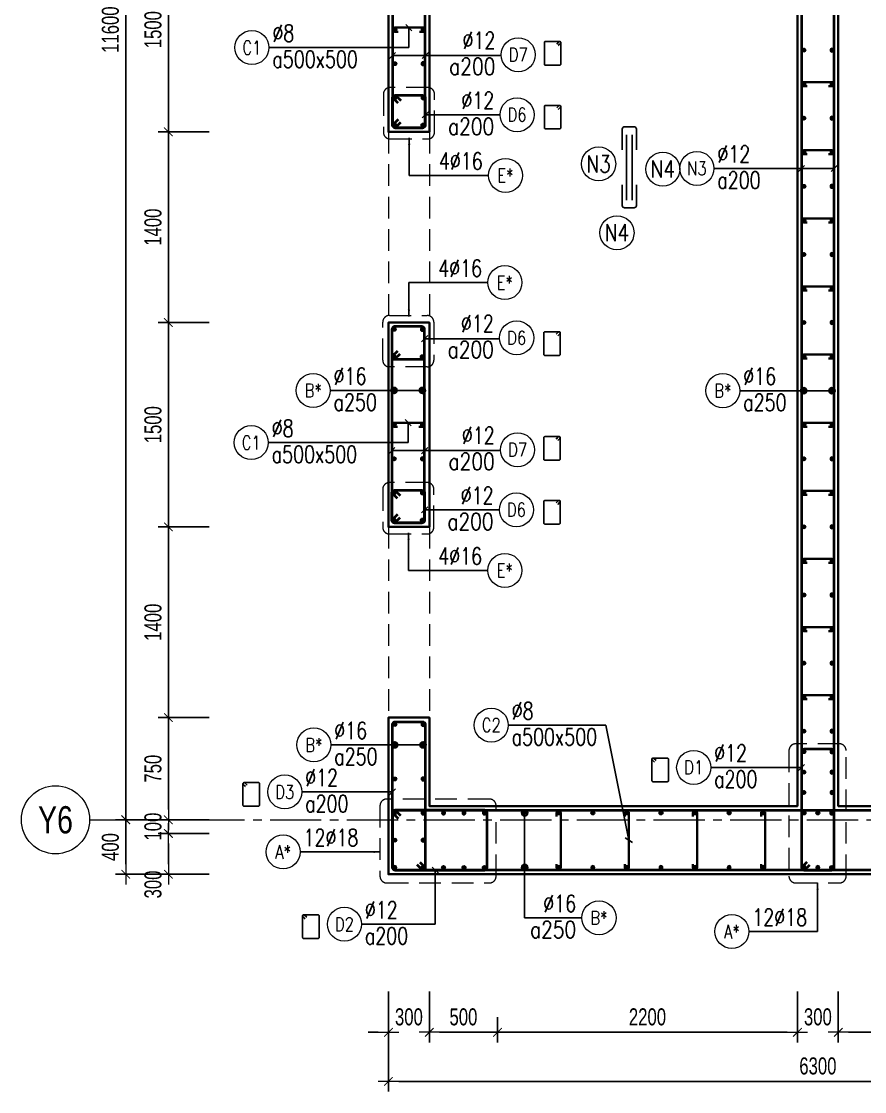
# Model space of a CAD drawing. Header units: millimetres. Extents: x 988833 to 1318015, y -9365 to 47591.
# Drawn here: x 1009907 to 1016092, y 31410 to 39266 of the extents above; entities that cross this region are included whole.
import ezdxf
from ezdxf.enums import TextEntityAlignment as Align

# ---------------------------------------------------------------- set-up
doc = ezdxf.new("R2010")
doc.units = ezdxf.units.MM
doc.header["$MEASUREMENT"] = 0
for name, pattern in [('HIDDEN', [9.525, 6.35, -3.175]), ('HIDDEN2', [4.7625, 3.175, -1.5875]), ('OF_Grid_1$0$CENTER2', [1.125, 0.75, -0.125, 0.125, -0.125])]:
    doc.linetypes.add(name, pattern=pattern)
doc.layers.get('0').update_dxf_attribs({"lineweight": 20})
doc.layers.get('Defpoints').update_dxf_attribs({"color": 151, "lineweight": 9})
doc.layers.add('Hidden', color=9, linetype='HIDDEN')
doc.layers.add('Ligature', color=1, linetype='Continuous')
for name, color, linetype, lineweight in [('KC-LEADER', 153, 'Continuous', 18), ('KC-THEP', 6, 'Continuous', 40), ('NDC_S_BEAM', 3, 'HIDDEN2', 20), ('NDC_S_DIM', 1, 'Continuous', 15), ('NDC_S_HIDDEN', 8, 'HIDDEN2', 13), ('NDC_S_LEADER', 1, 'Continuous', 15), ('NDC_S_REBAR', 4, 'Continuous', 35), ('NDC_S_STIRRUP', 4, 'Continuous', 40), ('NDC_S_VN TEXT', 7, 'Continuous', 20), ('NDC_S_WALL', 6, 'Continuous', 35), ('OF_Grid_1$0$NDC_S_AXIS', 5, 'OF_Grid_1$0$CENTER2', 13), ('OF_Grid_1$0$NDC_S_SYMBOL', 1, 'Continuous', 15), ('OF_Grid_1$0$NDC_S_TEXT SYMBOL', 7, 'Continuous', 20)]:
    doc.layers.add(name, color=color, linetype=linetype, lineweight=lineweight)
doc.styles.add('NDC_ARIAL', font='arial.ttf', dxfattribs={"width": 0.85})
doc.styles.add('NDC_DIM', font='', dxfattribs={"width": 0.75})
doc.styles.add('NDC_EN TXT', font='romans.shx', dxfattribs={"width": 0.8})
doc.styles.add('OF_Grid_1$0$NDC_ANNO', font='', dxfattribs={"width": 0.8})
doc.styles.get('NDC_DIM').set_extended_font_data('Dotum')
doc.styles.get('OF_Grid_1$0$NDC_ANNO').set_extended_font_data('Dotum')
doc.dimstyles.new('NDC_1-50', dxfattribs={"dimscale": 50, "dimtxt": 2.5, "dimasz": 1, "dimexe": 1.5, "dimexo": 0, "dimgap": 0.8, "dimtad": 1, "dimdec": 0, "dimdsep": 46, "dimtxsty": 'NDC_ARIAL', "dimblk": 'DIMMARK', "dimcen": 49999.938995, "dimdle": 1.5, "dimclrd": 1, "dimclre": 1, "dimclrt": 3, "dimadec": 0, "dimazin": 0, "dimtfac": 1, "dimtdec": 0, "dimtix": 1, "dimtmove": 2, "dimatfit": 3, "dimfxl": 1, "dimarcsym": 0})
doc.dimstyles.new('NDC_dim_30', dxfattribs={"dimscale": 30, "dimtxt": 2.5, "dimasz": 1.5, "dimexe": 1.5, "dimexo": 2.5, "dimgap": 1, "dimtad": 1, "dimdec": 0, "dimzin": 0, "dimdsep": 46, "dimtxsty": 'NDC_DIM', "dimblk": 'DIMMARK', "dimcen": 0.09, "dimdle": 1.2, "dimclrd": 1, "dimclre": 1, "dimclrt": 3, "dimadec": 0, "dimazin": 0, "dimtfac": 1, "dimtdec": 0, "dimtix": 1, "dimtofl": 0, "dimtmove": 0, "dimatfit": 3, "dimfxl": 6, "dimfxlon": 1, "dimtolj": 1, "dimtzin": 0, "dimarcsym": 0})
doc.dimstyles.new('NDC_dim_50', dxfattribs={"dimscale": 50, "dimtxt": 2.5, "dimasz": 1.5, "dimexe": 1.5, "dimexo": 2.5, "dimgap": 1, "dimtad": 1, "dimdec": 0, "dimzin": 0, "dimdsep": 46, "dimtxsty": 'NDC_DIM', "dimblk": 'DIMMARK', "dimcen": 0.09, "dimdle": 1.2, "dimclrd": 1, "dimclre": 1, "dimclrt": 3, "dimadec": 0, "dimazin": 0, "dimtfac": 1, "dimtdec": 0, "dimtix": 1, "dimtofl": 0, "dimtmove": 0, "dimatfit": 3, "dimfxl": 6, "dimfxlon": 1, "dimtolj": 1, "dimtzin": 0, "dimarcsym": 0})

# ---------------------------------------------------------------- blocks, each defined once
blk = doc.blocks.new('THEP')
at = {"layer": 'KC-LEADER', "color": 6}
blk.add_circle((0, 0), 14, dxfattribs=at)
at = {"layer": 'KC-THEP'}
for p, q in [((-14, 0), (14, 0)), ((9.9, 9.9), (-9.9, -9.9)), ((-9.9, 9.9), (9.9, -9.9)), ((0, 14), (0, -14))]:
    blk.add_line(p, q, dxfattribs=at)
blk = doc.blocks.new('DIMMARK')
at = {"layer": 'NDC_S_DIM', "color": 1}
blk.add_line((-1.5, 0), (1, 0), dxfattribs=at)
at = {"layer": 'NDC_S_DIM', "color": 2, "const_width": 0.1}
blk.add_lwpolyline([(-0.42, -0.42), (0.42, 0.42)], dxfattribs=at)
blk = doc.blocks.new('*U13')
blk.add_circle((-2.5, 0), 2.5)
at = {"layer": 'NDC_S_VN TEXT', "color": 3, "style": 'NDC_EN TXT', "width": 0.75}
blk.add_attdef('DK1', (0.5, 0.85), '', height=2.5, dxfattribs=at)
at = {"layer": 'NDC_S_VN TEXT', "color": 7, "style": 'NDC_EN TXT', "width": 0.8}
blk.add_attdef('SH2', text='', height=2, dxfattribs=at).set_placement((-2.5, 0), align=Align.MIDDLE)
blk = doc.blocks.new('*U11')
blk.add_circle((-2.5, 0), 2.5)
at = {"layer": 'NDC_S_VN TEXT', "color": 3, "style": 'NDC_EN TXT', "width": 0.75}
for tag, p in [('DK1', (0.5, 0.85)), ('KC1', (0.5, -2.97))]:
    blk.add_attdef(tag, p, '', height=2.5, dxfattribs=at)
at = {"layer": 'NDC_S_VN TEXT', "color": 7, "style": 'NDC_EN TXT', "width": 0.8}
blk.add_attdef('SH2', text='', height=2, dxfattribs=at).set_placement((-2.5, 0), align=Align.MIDDLE)
blk = doc.blocks.new('*U10')
blk.add_circle((2.5, 0), 2.5)
at = {"layer": 'NDC_S_VN TEXT', "color": 3, "style": 'NDC_EN TXT'}
for tag, width, p in [('DK2', 0.75, (-0.85, 0.85)), ('KC2', 0.8, (-0.85, -2.97))]:
    blk.add_attdef(tag, text='', height=2.5, dxfattribs=dict(at, width=width)).set_placement(p, align=Align.RIGHT)
at = {"layer": 'NDC_S_VN TEXT', "color": 7, "style": 'NDC_EN TXT', "width": 0.8}
blk.add_attdef('SH3', text='', height=2, dxfattribs=at).set_placement((2.5, 0), align=Align.MIDDLE)
blk = doc.blocks.new('A$C7BC65A55')
at = {"layer": 'Ligature'}
for p, q in [((-15.2, 372, 0), (-15.2, 38.5, 0)), ((15.2, 372, 0), (15.2, 38.5, 0))]:
    blk.add_line(p, q, dxfattribs=at)
for points in [[(-36.2, 296.5), (-36.2, 400.9, -0.414214), (-24, 413.1), (24, 413.1, -0.414214), (36.2, 400.9), (36.2, 296.5)], [(-36.2, 116.5), (-36.2, 12.2, 0.414214), (-24, 0), (24, 0, 0.414214), (36.2, 12.2), (36.2, 116.5)]]:
    blk.add_lwpolyline(points, format="xyb", dxfattribs=at)
blk = doc.blocks.new('*D230')
at = {"layer": 'Defpoints', "color": 0, "transparency": 16777216}
for p in [(1012899, 33504.9), (1012599, 33004.9), (1012899, 31845)]:
    blk.add_point(p, dxfattribs=at)
at = {"layer": 'NDC_S_DIM', "color": 1, "lineweight": -2, "transparency": 16777216}
for p, q in [((1012599, 32145), (1012599, 31770)), ((1012899, 32145), (1012899, 31770)), ((1012524, 31845), (1012449, 31845)), ((1012974, 31845), (1013049, 31845))]:
    blk.add_line(p, q, dxfattribs=at)
at = {"layer": 'NDC_S_DIM', "color": 1, "lineweight": -2, "transparency": 16777216, "xscale": 75, "yscale": 75, "zscale": 75}
blk.add_blockref('DIMMARK', (1012599, 31845), dxfattribs=at)
at = {"layer": 'NDC_S_DIM', "color": 1, "lineweight": -2, "transparency": 16777216, "xscale": 75, "yscale": 75, "zscale": 75, "rotation": 180}
blk.add_blockref('DIMMARK', (1012899, 31845), dxfattribs=at)
at = {"layer": 'NDC_S_DIM', "color": 3, "transparency": 16777216, "insert": (1012749, 31957.5), "char_height": 125, "attachment_point": 5, "style": 'NDC_DIM'}
blk.add_mtext('\\A1;300', dxfattribs=at)
blk = doc.blocks.new('*D231')
at = {"layer": 'Defpoints', "color": 0, "transparency": 16777216}
for p in [(1012899, 33504.9), (1013398.8, 32081.7), (1013398.8, 31845)]:
    blk.add_point(p, dxfattribs=at)
at = {"layer": 'NDC_S_DIM', "color": 1, "lineweight": -2, "transparency": 16777216}
for p, q in [((1012899, 32145), (1012899, 31770)), ((1013398.8, 31956.7), (1013398.8, 31770)), ((1012974, 31845), (1013323.8, 31845))]:
    blk.add_line(p, q, dxfattribs=at)
at = {"layer": 'NDC_S_DIM', "color": 1, "lineweight": -2, "transparency": 16777216, "xscale": 75, "yscale": 75, "zscale": 75, "rotation": 180}
blk.add_blockref('DIMMARK', (1012899, 31845), dxfattribs=at)
at = {"layer": 'NDC_S_DIM', "color": 1, "lineweight": -2, "transparency": 16777216, "xscale": 75, "yscale": 75, "zscale": 75}
blk.add_blockref('DIMMARK', (1013398.8, 31845), dxfattribs=at)
at = {"layer": 'NDC_S_DIM', "color": 3, "transparency": 16777216, "insert": (1013148.9, 31957.5), "char_height": 125, "attachment_point": 5, "style": 'NDC_DIM'}
blk.add_mtext('\\A1;500', dxfattribs=at)
blk = doc.blocks.new('*D221')
at = {"layer": 'Defpoints', "color": 0, "transparency": 16777216}
for p in [(1015599, 33504.9), (1013398.8, 32081.7), (1015599, 31845)]:
    blk.add_point(p, dxfattribs=at)
at = {"layer": 'NDC_S_DIM', "color": 1, "lineweight": -2, "transparency": 16777216}
for p, q in [((1015599, 32145), (1015599, 31770)), ((1013398.8, 31956.7), (1013398.8, 31770)), ((1013473.8, 31845), (1015524, 31845))]:
    blk.add_line(p, q, dxfattribs=at)
at = {"layer": 'NDC_S_DIM', "color": 1, "lineweight": -2, "transparency": 16777216, "xscale": 75, "yscale": 75, "zscale": 75, "rotation": 180}
blk.add_blockref('DIMMARK', (1013398.8, 31845), dxfattribs=at)
at = {"layer": 'NDC_S_DIM', "color": 1, "lineweight": -2, "transparency": 16777216, "xscale": 75, "yscale": 75, "zscale": 75}
blk.add_blockref('DIMMARK', (1015599, 31845), dxfattribs=at)
at = {"layer": 'NDC_S_DIM', "color": 3, "transparency": 16777216, "insert": (1014498.9, 31957.5), "char_height": 125, "attachment_point": 5, "style": 'NDC_DIM'}
blk.add_mtext('\\A1;2200', dxfattribs=at)
blk = doc.blocks.new('*D222')
at = {"layer": 'Defpoints', "color": 0, "transparency": 16777216}
for p in [(1015599, 33504.9), (1015899, 33504.9), (1015899, 31845)]:
    blk.add_point(p, dxfattribs=at)
at = {"layer": 'NDC_S_DIM', "color": 1, "lineweight": -2, "transparency": 16777216}
for p, q in [((1015599, 32145), (1015599, 31770)), ((1015899, 32145), (1015899, 31770)), ((1015524, 31845), (1015449, 31845)), ((1015974, 31845), (1016049, 31845))]:
    blk.add_line(p, q, dxfattribs=at)
at = {"layer": 'NDC_S_DIM', "color": 1, "lineweight": -2, "transparency": 16777216, "xscale": 75, "yscale": 75, "zscale": 75}
blk.add_blockref('DIMMARK', (1015599, 31845), dxfattribs=at)
at = {"layer": 'NDC_S_DIM', "color": 1, "lineweight": -2, "transparency": 16777216, "xscale": 75, "yscale": 75, "zscale": 75, "rotation": 180}
blk.add_blockref('DIMMARK', (1015899, 31845), dxfattribs=at)
at = {"layer": 'NDC_S_DIM', "color": 3, "transparency": 16777216, "insert": (1015749, 31957.5), "char_height": 125, "attachment_point": 5, "style": 'NDC_DIM'}
blk.add_mtext('\\A1;300', dxfattribs=at)
blk = doc.blocks.new('*D223')
at = {"layer": 'Defpoints', "color": 0, "transparency": 16777216}
for p in [(1015899, 33504.9), (1018098.7, 33453.3), (1018098.7, 31845)]:
    blk.add_point(p, dxfattribs=at)
at = {"layer": 'NDC_S_DIM', "color": 1, "lineweight": -2, "transparency": 16777216}
for p, q in [((1015899, 32145), (1015899, 31770)), ((1018098.7, 32145), (1018098.7, 31770)), ((1015974, 31845), (1018023.7, 31845))]:
    blk.add_line(p, q, dxfattribs=at)
at = {"layer": 'NDC_S_DIM', "color": 1, "lineweight": -2, "transparency": 16777216, "xscale": 75, "yscale": 75, "zscale": 75, "rotation": 180}
blk.add_blockref('DIMMARK', (1015899, 31845), dxfattribs=at)
at = {"layer": 'NDC_S_DIM', "color": 1, "lineweight": -2, "transparency": 16777216, "xscale": 75, "yscale": 75, "zscale": 75}
blk.add_blockref('DIMMARK', (1018098.7, 31845), dxfattribs=at)
at = {"layer": 'NDC_S_DIM', "color": 3, "transparency": 16777216, "insert": (1016998.9, 31957.5), "char_height": 125, "attachment_point": 5, "style": 'NDC_DIM'}
blk.add_mtext('\\A1;2200', dxfattribs=at)
blk = doc.blocks.new('*D226')
at = {"layer": 'Defpoints', "color": 0, "transparency": 16777216}
for p in [(1012599, 33004.9), (1018899, 33004.9), (1018899, 31484.6)]:
    blk.add_point(p, dxfattribs=at)
at = {"layer": 'NDC_S_DIM', "color": 1, "lineweight": -2, "transparency": 16777216}
for p, q in [((1012599, 31784.6), (1012599, 31409.6)), ((1018899, 31784.6), (1018899, 31409.6)), ((1012674, 31484.6), (1018824, 31484.6))]:
    blk.add_line(p, q, dxfattribs=at)
at = {"layer": 'NDC_S_DIM', "color": 1, "lineweight": -2, "transparency": 16777216, "xscale": 75, "yscale": 75, "zscale": 75, "rotation": 180}
blk.add_blockref('DIMMARK', (1012599, 31484.6), dxfattribs=at)
at = {"layer": 'NDC_S_DIM', "color": 1, "lineweight": -2, "transparency": 16777216, "xscale": 75, "yscale": 75, "zscale": 75}
blk.add_blockref('DIMMARK', (1018899, 31484.6), dxfattribs=at)
at = {"layer": 'NDC_S_DIM', "color": 3, "transparency": 16777216, "insert": (1015749, 31597.2), "char_height": 125, "attachment_point": 5, "style": 'NDC_DIM'}
blk.add_mtext('\\A1;6300', dxfattribs=at)
blk = doc.blocks.new('*U9')
blk.add_circle((2.5, 0), 2.5)
at = {"layer": 'NDC_S_VN TEXT', "color": 3, "style": 'NDC_EN TXT', "width": 0.75}
blk.add_attdef('DK2', text='', height=2.5, dxfattribs=at).set_placement((-0.85, 0.85), align=Align.RIGHT)
at = {"layer": 'NDC_S_VN TEXT', "color": 7, "style": 'NDC_EN TXT', "width": 0.8}
blk.add_attdef('SH3', text='', height=2, dxfattribs=at).set_placement((2.5, 0), align=Align.MIDDLE)
blk = doc.blocks.new('*U55')
at = {"layer": 'OF_Grid_1$0$NDC_S_SYMBOL'}
blk.add_line((5, 0), (9, 0), dxfattribs=at)
blk.add_circle((0, 0), 5, dxfattribs=at)
at = {"layer": 'OF_Grid_1$0$NDC_S_TEXT SYMBOL', "color": 7, "style": 'OF_Grid_1$0$NDC_ANNO', "width": 0.8}
blk.add_attdef('GRID', text='', height=4, rotation=270, dxfattribs=at).set_placement((0, 0), align=Align.MIDDLE)
blk = doc.blocks.new('*D213')
at = {"layer": 'Defpoints', "color": 0, "ltscale": 200, "transparency": 16777216}
for p in [(1013337.7, 33404.9), (1010984.4, 33304.9), (1012899, 33304.9)]:
    blk.add_point(p, dxfattribs=at)
at = {"layer": 'NDC_S_DIM', "color": 1, "lineweight": -2, "ltscale": 200, "transparency": 16777216}
for p, q in [((1010984.4, 33479.9), (1010984.4, 33554.9)), ((1011284.4, 33404.9), (1010909.4, 33404.9)), ((1011284.4, 33304.9), (1010909.4, 33304.9)), ((1010984.4, 33229.9), (1010984.4, 33154.9))]:
    blk.add_line(p, q, dxfattribs=at)
at = {"layer": 'NDC_S_DIM', "color": 1, "lineweight": -2, "ltscale": 200, "transparency": 16777216, "xscale": 75, "yscale": 75, "zscale": 75}
for p, rotation in [((1010984.4, 33404.9), 270), ((1010984.4, 33304.9), 90)]:
    blk.add_blockref('DIMMARK', p, dxfattribs=dict(at, rotation=rotation))
at = {"layer": 'NDC_S_DIM', "color": 3, "ltscale": 200, "transparency": 16777216, "insert": (1010871.9, 33354.9), "char_height": 125, "attachment_point": 5, "rotation": 90, "style": 'NDC_DIM'}
blk.add_mtext('\\A1;100', dxfattribs=at)
blk = doc.blocks.new('*D214')
at = {"layer": 'Defpoints', "color": 0, "ltscale": 200, "transparency": 16777216}
for p in [(1012899, 33304.9), (1010984.4, 33004.9), (1012661.1, 33004.9)]:
    blk.add_point(p, dxfattribs=at)
at = {"layer": 'NDC_S_DIM', "color": 1, "lineweight": -2, "ltscale": 200, "transparency": 16777216}
for p, q in [((1011284.4, 33304.9), (1010909.4, 33304.9)), ((1010984.4, 33229.9), (1010984.4, 33079.9)), ((1011284.4, 33004.9), (1010909.4, 33004.9))]:
    blk.add_line(p, q, dxfattribs=at)
at = {"layer": 'NDC_S_DIM', "color": 1, "lineweight": -2, "ltscale": 200, "transparency": 16777216, "xscale": 75, "yscale": 75, "zscale": 75}
for p, rotation in [((1010984.4, 33304.9), 90), ((1010984.4, 33004.9), 270)]:
    blk.add_blockref('DIMMARK', p, dxfattribs=dict(at, rotation=rotation))
at = {"layer": 'NDC_S_DIM', "color": 3, "ltscale": 200, "transparency": 16777216, "insert": (1010871.9, 32929.9), "char_height": 125, "attachment_point": 5, "rotation": 90, "style": 'NDC_DIM'}
blk.add_mtext('\\A1;300', dxfattribs=at)
blk = doc.blocks.new('*D215')
at = {"layer": 'Defpoints', "color": 0, "ltscale": 200, "transparency": 16777216}
for p in [(1010671.8, 33405.2), (1012713, 33405.2), (1012681.3, 33004.9)]:
    blk.add_point(p, dxfattribs=at)
at = {"layer": 'NDC_S_DIM', "color": 1, "lineweight": -2, "ltscale": 200, "transparency": 16777216}
for p, q in [((1010971.8, 33405.2), (1010596.8, 33405.2)), ((1010671.8, 33079.9), (1010671.8, 33330.2)), ((1010971.8, 33004.9), (1010596.8, 33004.9))]:
    blk.add_line(p, q, dxfattribs=at)
at = {"layer": 'NDC_S_DIM', "color": 1, "lineweight": -2, "ltscale": 200, "transparency": 16777216, "xscale": 75, "yscale": 75, "zscale": 75}
for p, rotation in [((1010671.8, 33405.2), 90), ((1010671.8, 33004.9), 270)]:
    blk.add_blockref('DIMMARK', p, dxfattribs=dict(at, rotation=rotation))
at = {"layer": 'NDC_S_DIM', "color": 3, "ltscale": 200, "transparency": 16777216, "insert": (1010559.3, 33205), "char_height": 125, "attachment_point": 5, "rotation": 90, "style": 'NDC_DIM'}
blk.add_mtext('\\A1;400', dxfattribs=at)
blk = doc.blocks.new('*D204')
at = {"layer": 'Defpoints', "color": 0, "ltscale": 200, "transparency": 16777216}
for p in [(1010671.8, 45004.9), (1012712.9, 45004.9), (1012713, 33405.2)]:
    blk.add_point(p, dxfattribs=at)
at = {"layer": 'NDC_S_DIM', "color": 1, "lineweight": -2, "ltscale": 200, "transparency": 16777216}
for p, q in [((1010971.8, 45004.9), (1010596.8, 45004.9)), ((1010671.8, 33480.2), (1010671.8, 44929.9)), ((1010971.8, 33405.2), (1010596.8, 33405.2))]:
    blk.add_line(p, q, dxfattribs=at)
at = {"layer": 'NDC_S_DIM', "color": 1, "lineweight": -2, "ltscale": 200, "transparency": 16777216, "xscale": 75, "yscale": 75, "zscale": 75}
for p, rotation in [((1010671.8, 45004.9), 90), ((1010671.8, 33405.2), 270)]:
    blk.add_blockref('DIMMARK', p, dxfattribs=dict(at, rotation=rotation))
at = {"layer": 'NDC_S_DIM', "color": 3, "ltscale": 200, "transparency": 16777216, "insert": (1010559.3, 39205), "char_height": 125, "attachment_point": 5, "rotation": 90, "style": 'NDC_DIM'}
blk.add_mtext('\\A1;11600', dxfattribs=at)
blk = doc.blocks.new('*D195')
at = {"layer": 'Defpoints', "color": 0, "ltscale": 200, "transparency": 16777216}
for p in [(1010984.4, 34154.9), (1012899, 34154.9), (1013337.7, 33404.9)]:
    blk.add_point(p, dxfattribs=at)
at = {"layer": 'NDC_S_DIM', "color": 1, "lineweight": -2, "ltscale": 200, "transparency": 16777216}
for p, q in [((1011284.4, 34154.9), (1010909.4, 34154.9)), ((1010984.4, 33479.9), (1010984.4, 34079.9)), ((1011284.4, 33404.9), (1010909.4, 33404.9))]:
    blk.add_line(p, q, dxfattribs=at)
at = {"layer": 'NDC_S_DIM', "color": 1, "lineweight": -2, "ltscale": 200, "transparency": 16777216, "xscale": 75, "yscale": 75, "zscale": 75}
for p, rotation in [((1010984.4, 34154.9), 90), ((1010984.4, 33404.9), 270)]:
    blk.add_blockref('DIMMARK', p, dxfattribs=dict(at, rotation=rotation))
at = {"layer": 'NDC_S_DIM', "color": 3, "ltscale": 200, "transparency": 16777216, "insert": (1010871.9, 33779.9), "char_height": 125, "attachment_point": 5, "rotation": 90, "style": 'NDC_DIM'}
blk.add_mtext('\\A1;750', dxfattribs=at)
blk = doc.blocks.new('*D196')
at = {"layer": 'Defpoints', "color": 0, "ltscale": 200, "transparency": 16777216}
for p in [(1010984.4, 35554.9), (1012899, 35554.9), (1012899, 34154.9)]:
    blk.add_point(p, dxfattribs=at)
at = {"layer": 'NDC_S_DIM', "color": 1, "lineweight": -2, "ltscale": 200, "transparency": 16777216}
for p, q in [((1011284.4, 35554.9), (1010909.4, 35554.9)), ((1010984.4, 34229.9), (1010984.4, 35479.9)), ((1011284.4, 34154.9), (1010909.4, 34154.9))]:
    blk.add_line(p, q, dxfattribs=at)
at = {"layer": 'NDC_S_DIM', "color": 1, "lineweight": -2, "ltscale": 200, "transparency": 16777216, "xscale": 75, "yscale": 75, "zscale": 75}
for p, rotation in [((1010984.4, 35554.9), 90), ((1010984.4, 34154.9), 270)]:
    blk.add_blockref('DIMMARK', p, dxfattribs=dict(at, rotation=rotation))
at = {"layer": 'NDC_S_DIM', "color": 3, "ltscale": 200, "transparency": 16777216, "insert": (1010871.9, 34854.9), "char_height": 125, "attachment_point": 5, "rotation": 90, "style": 'NDC_DIM'}
blk.add_mtext('\\A1;1400', dxfattribs=at)
blk = doc.blocks.new('*D197')
at = {"layer": 'Defpoints', "color": 0, "ltscale": 200, "transparency": 16777216}
for p in [(1010984.4, 37055.2), (1012871.2, 37055.2), (1012899, 35554.9)]:
    blk.add_point(p, dxfattribs=at)
at = {"layer": 'NDC_S_DIM', "color": 1, "lineweight": -2, "ltscale": 200, "transparency": 16777216}
for p, q in [((1011284.4, 37055.2), (1010909.4, 37055.2)), ((1010984.4, 35629.9), (1010984.4, 36980.2)), ((1011284.4, 35554.9), (1010909.4, 35554.9))]:
    blk.add_line(p, q, dxfattribs=at)
at = {"layer": 'NDC_S_DIM', "color": 1, "lineweight": -2, "ltscale": 200, "transparency": 16777216, "xscale": 75, "yscale": 75, "zscale": 75}
for p, rotation in [((1010984.4, 37055.2), 90), ((1010984.4, 35554.9), 270)]:
    blk.add_blockref('DIMMARK', p, dxfattribs=dict(at, rotation=rotation))
at = {"layer": 'NDC_S_DIM', "color": 3, "ltscale": 200, "transparency": 16777216, "insert": (1010871.9, 36305), "char_height": 125, "attachment_point": 5, "rotation": 90, "style": 'NDC_DIM'}
blk.add_mtext('\\A1;1500', dxfattribs=at)
blk = doc.blocks.new('*D198')
at = {"layer": 'Defpoints', "color": 0, "ltscale": 200, "transparency": 16777216}
for p in [(1010984.4, 38454.9), (1012871.2, 38454.9), (1012871.2, 37055.2)]:
    blk.add_point(p, dxfattribs=at)
at = {"layer": 'NDC_S_DIM', "color": 1, "lineweight": -2, "ltscale": 200, "transparency": 16777216}
for p, q in [((1011284.4, 38454.9), (1010909.4, 38454.9)), ((1010984.4, 37130.2), (1010984.4, 38379.9)), ((1011284.4, 37055.2), (1010909.4, 37055.2))]:
    blk.add_line(p, q, dxfattribs=at)
at = {"layer": 'NDC_S_DIM', "color": 1, "lineweight": -2, "ltscale": 200, "transparency": 16777216, "xscale": 75, "yscale": 75, "zscale": 75}
for p, rotation in [((1010984.4, 38454.9), 90), ((1010984.4, 37055.2), 270)]:
    blk.add_blockref('DIMMARK', p, dxfattribs=dict(at, rotation=rotation))
at = {"layer": 'NDC_S_DIM', "color": 3, "ltscale": 200, "transparency": 16777216, "insert": (1010871.9, 37755), "char_height": 125, "attachment_point": 5, "rotation": 90, "style": 'NDC_DIM'}
blk.add_mtext('\\A1;1400', dxfattribs=at)
blk = doc.blocks.new('*D199')
at = {"layer": 'Defpoints', "color": 0, "ltscale": 200, "transparency": 16777216}
for p in [(1010984.4, 39954.9), (1012871.2, 39954.9), (1012871.2, 38454.9)]:
    blk.add_point(p, dxfattribs=at)
at = {"layer": 'NDC_S_DIM', "color": 1, "lineweight": -2, "ltscale": 200, "transparency": 16777216}
for p, q in [((1011284.4, 39954.9), (1010909.4, 39954.9)), ((1010984.4, 38529.9), (1010984.4, 39879.9)), ((1011284.4, 38454.9), (1010909.4, 38454.9))]:
    blk.add_line(p, q, dxfattribs=at)
at = {"layer": 'NDC_S_DIM', "color": 1, "lineweight": -2, "ltscale": 200, "transparency": 16777216, "xscale": 75, "yscale": 75, "zscale": 75}
for p, rotation in [((1010984.4, 39954.9), 90), ((1010984.4, 38454.9), 270)]:
    blk.add_blockref('DIMMARK', p, dxfattribs=dict(at, rotation=rotation))
at = {"layer": 'NDC_S_DIM', "color": 3, "ltscale": 200, "transparency": 16777216, "insert": (1010871.9, 39204.9), "char_height": 125, "attachment_point": 5, "rotation": 90, "style": 'NDC_DIM'}
blk.add_mtext('\\A1;1500', dxfattribs=at)

msp = doc.modelspace()

# ---------------------------------------------------------------- linework, layer by layer
for centre in [(1014140.7, 38219.3), (1014611.7, 38181.1), (1014275.2, 37714.3)]:
    msp.add_circle(centre, 125)
at = {"layer": 'Ligature'}
for points in [[(1013845, 39088), (1013861, 39103.9, 0.668179), (1013855.2, 39117.9), (1013750.6, 39117.9, 0.414214), (1013742.4, 39109.7), (1013742.4, 38952.6, 0.414214), (1013750.6, 38944.4), (1013855.2, 38944.4, 0.414214), (1013863.4, 38952.6), (1013863.4, 39109.7, 0.668179), (1013849.4, 39115.5), (1013833.5, 39099.5)], [(1013845, 38619.4), (1013861, 38635.4, 0.668179), (1013855.2, 38649.3), (1013750.6, 38649.3, 0.414214), (1013742.4, 38641.1), (1013742.4, 38484, 0.414214), (1013750.6, 38475.9), (1013855.2, 38475.9, 0.414214), (1013863.4, 38484), (1013863.4, 38641.1, 0.668179), (1013849.4, 38646.9), (1013833.5, 38630.9)], [(1013840.2, 36957.1), (1013856.2, 36973.1, 0.668179), (1013850.4, 36987), (1013745.8, 36987, 0.414214), (1013737.6, 36978.9), (1013737.6, 36821.8, 0.414214), (1013745.8, 36813.6), (1013850.4, 36813.6, 0.414214), (1013858.6, 36821.8), (1013858.6, 36978.9, 0.668179), (1013844.6, 36984.6), (1013828.7, 36968.7)], [(1013840.2, 36188), (1013856.1, 36203.9, 0.668179), (1013850.4, 36217.9), (1013745.7, 36217.9, 0.414214), (1013737.6, 36209.7), (1013737.6, 36052.6, 0.414214), (1013745.7, 36044.4), (1013850.4, 36044.4, 0.414214), (1013858.5, 36052.6), (1013858.5, 36209.7, 0.668179), (1013844.6, 36215.5), (1013828.6, 36199.5)], [(1013840.2, 35719.4), (1013856.1, 35735.4, 0.668179), (1013850.4, 35749.3), (1013745.7, 35749.3, 0.414214), (1013737.6, 35741.1), (1013737.6, 35584, 0.414214), (1013745.7, 35575.9), (1013850.4, 35575.9, 0.414214), (1013858.5, 35584), (1013858.5, 35741.1, 0.668179), (1013844.6, 35746.9), (1013828.6, 35730.9)], [(1014550.2, 33828.1), (1014534.2, 33844.1, -0.668179), (1014540, 33858), (1014644.6, 33858, -0.414214), (1014652.8, 33849.8), (1014652.8, 33692.7, -0.414214), (1014644.6, 33684.6), (1014540, 33684.6, -0.414214), (1014531.8, 33692.7), (1014531.8, 33849.8, -0.668179), (1014545.7, 33855.6), (1014561.7, 33839.6)], [(1011550.2, 33648.5), (1011534.2, 33664.5, -0.668179), (1011540, 33678.4), (1011644.6, 33678.4, -0.414214), (1011652.8, 33670.3), (1011652.8, 33513.1, -0.414214), (1011644.6, 33505), (1011540, 33505, -0.414214), (1011531.8, 33513.1), (1011531.8, 33670.3, -0.668179), (1011545.7, 33676), (1011561.7, 33660.1)], [(1011988, 32677.4), (1011972, 32693.3, -0.668179), (1011977.8, 32707.3), (1012082.4, 32707.3, -0.414214), (1012090.6, 32699.1), (1012090.6, 32542, -0.414214), (1012082.4, 32533.8), (1011977.8, 32533.8, -0.414214), (1011969.6, 32542), (1011969.6, 32699.1, -0.668179), (1011983.6, 32704.9), (1011999.5, 32688.9)]]:
    msp.add_lwpolyline(points, format="xyb", dxfattribs=at)
at = {"layer": 'NDC_S_BEAM', "ltscale": 50}
for p, q in [((1012599, 38454.9), (1012599, 37054.9)), ((1012899, 38454.9), (1012899, 37054.9)), ((1012599, 35554.9), (1012599, 34154.9)), ((1012899, 35554.9), (1012899, 34154.9))]:
    msp.add_line(p, q, dxfattribs=at)
at = {"layer": 'NDC_S_HIDDEN', "ltscale": 50}
for points in [[(1012611.4, 38402.9), (1012887.2, 38402.9, 0.414214), (1012937.2, 38452.9), (1012937.2, 38730.4, 0.414214), (1012887.2, 38780.4), (1012611.4, 38780.4, 0.414214), (1012561.4, 38730.4), (1012561.4, 38452.9, 0.414214)], [(1012606.5, 37107), (1012882.4, 37107, -0.414214), (1012932.4, 37057), (1012932.4, 36779.4, -0.414214), (1012882.4, 36729.4), (1012606.5, 36729.4, -0.414214), (1012556.5, 36779.4), (1012556.5, 37057, -0.414214)], [(1012606.5, 35502.9), (1012882.4, 35502.9, 0.414214), (1012932.4, 35552.9), (1012932.4, 35830.4, 0.414214), (1012882.4, 35880.4), (1012606.5, 35880.4, 0.414214), (1012556.5, 35830.4), (1012556.5, 35552.9, 0.414214)], [(1015586.7, 32941.5), (1015906.5, 32941.5, 0.414214), (1015956.5, 32991.5), (1015956.5, 33912.3, 0.414214), (1015906.5, 33962.3), (1015586.7, 33962.3, 0.414214), (1015536.7, 33912.3), (1015536.7, 32991.5, 0.414214)], [(1012586.7, 32941.5), (1013338.9, 32941.5, 0.414214), (1013388.9, 32991.5), (1013388.9, 33507.3, 0.414214), (1013338.9, 33557.3), (1012586.7, 33557.3, 0.414214), (1012536.7, 33507.3), (1012536.7, 32991.5, 0.414214)]]:
    msp.add_lwpolyline(points, format="xyb", close=True, dxfattribs=at)
at = {"layer": 'NDC_S_REBAR'}
for points in [[(1012827.5, 39189.9), (1012852.5, 39189.9, 1), (1012852.5, 39219.9), (1012645.5, 39219.9, 1), (1012645.5, 39189.9), (1012670.5, 39189.9)], [(1015827.5, 38789.9), (1015852.5, 38789.9, 1), (1015852.5, 38819.9), (1015645.5, 38819.9, 1), (1015645.5, 38789.9), (1015670.5, 38789.9)], [(1015827.5, 38289.9), (1015852.5, 38289.9, 1), (1015852.5, 38319.9), (1015645.5, 38319.9, 1), (1015645.5, 38289.9), (1015670.5, 38289.9)], [(1015827.5, 37789.9), (1015852.5, 37789.9, 1), (1015852.5, 37819.9), (1015645.5, 37819.9, 1), (1015645.5, 37789.9), (1015670.5, 37789.9)], [(1015827.5, 37289.9), (1015852.5, 37289.9, 1), (1015852.5, 37319.9), (1015645.5, 37319.9, 1), (1015645.5, 37289.9), (1015670.5, 37289.9)], [(1015827.5, 36789.9), (1015852.5, 36789.9, 1), (1015852.5, 36819.9), (1015645.5, 36819.9, 1), (1015645.5, 36789.9), (1015670.5, 36789.9)], [(1012822.7, 36289.9), (1012847.7, 36289.9, 1), (1012847.7, 36319.9), (1012640.7, 36319.9, 1), (1012640.7, 36289.9), (1012665.7, 36289.9)], [(1015827.5, 36289.9), (1015852.5, 36289.9, 1), (1015852.5, 36319.9), (1015645.5, 36319.9, 1), (1015645.5, 36289.9), (1015670.5, 36289.9)], [(1015827.5, 35789.9), (1015852.5, 35789.9, 1), (1015852.5, 35819.9), (1015645.5, 35819.9, 1), (1015645.5, 35789.9), (1015670.5, 35789.9)], [(1015827.5, 35289.9), (1015852.5, 35289.9, 1), (1015852.5, 35319.9), (1015645.5, 35319.9, 1), (1015645.5, 35289.9), (1015670.5, 35289.9)], [(1015827.5, 34789.9), (1015852.5, 34789.9, 1), (1015852.5, 34819.9), (1015645.5, 34819.9, 1), (1015645.5, 34789.9), (1015670.5, 34789.9)], [(1015827.5, 34289.9), (1015852.5, 34289.9, 1), (1015852.5, 34319.9), (1015645.5, 34319.9, 1), (1015645.5, 34289.9), (1015670.5, 34289.9)], [(1013832.8, 33429.9), (1013832.8, 33454.9, -1), (1013862.8, 33454.9), (1013862.8, 33054.9, -1), (1013832.8, 33054.9), (1013832.8, 33079.9)], [(1014332.8, 33429.9), (1014332.8, 33454.9, -1), (1014362.8, 33454.9), (1014362.8, 33054.9, -1), (1014332.8, 33054.9), (1014332.8, 33079.9)], [(1014832.8, 33429.9), (1014832.8, 33454.9, -1), (1014862.8, 33454.9), (1014862.8, 33054.9, -1), (1014832.8, 33054.9), (1014832.8, 33079.9)], [(1015332.8, 33429.9), (1015332.8, 33454.9, -1), (1015362.8, 33454.9), (1015362.8, 33054.9, -1), (1015332.8, 33054.9), (1015332.8, 33079.9)]]:
    msp.add_lwpolyline(points, format="xyb", dxfattribs=at)
at = {"layer": 'NDC_S_STIRRUP'}
for points in [[(1015669, 33094.9), (1015629, 33054.9, 0.414214), (1015649, 33034.9), (1015849, 33034.9, 0.414214), (1015869, 33054.9), (1015869, 45354.9, 0.414214), (1015849, 45374.9), (1015649, 45374.9, 0.414214), (1015629, 45354.9), (1015629, 33054.9, 0.414214), (1015649, 33034.9), (1015689, 33074.9)], [(1012669, 38544.9), (1012629, 38504.9, 0.414214), (1012649, 38484.9), (1012849, 38484.9, 0.414214), (1012869, 38504.9), (1012869, 39904.9, 0.414214), (1012849, 39924.9), (1012649, 39924.9, 0.414214), (1012629, 39904.9), (1012629, 38504.9, 0.414214), (1012649, 38484.9), (1012689, 38524.9)], [(1012669, 38664.4), (1012629, 38704.4, -0.414214), (1012649, 38724.4), (1012849, 38724.4, -0.414214), (1012869, 38704.4), (1012869, 38504.9, -0.414214), (1012849, 38484.9), (1012649, 38484.9, -0.414214), (1012629, 38504.9), (1012629, 38704.4, -0.414214), (1012649, 38724.4), (1012689, 38684.4)], [(1012664.2, 35644.9), (1012624.2, 35604.9, 0.414214), (1012644.2, 35584.9), (1012844.2, 35584.9, 0.414214), (1012864.2, 35604.9), (1012864.2, 37004.9, 0.414214), (1012844.2, 37024.9), (1012644.2, 37024.9, 0.414214), (1012624.2, 37004.9), (1012624.2, 35604.9, 0.414214), (1012644.2, 35584.9), (1012684.2, 35624.9)], [(1012664.2, 36845.4), (1012624.2, 36805.4, 0.414214), (1012644.2, 36785.4), (1012844.2, 36785.4, 0.414214), (1012864.2, 36805.4), (1012864.2, 37004.9, 0.414214), (1012844.2, 37024.9), (1012644.2, 37024.9, 0.414214), (1012624.2, 37004.9), (1012624.2, 36805.4, 0.414214), (1012644.2, 36785.4), (1012684.2, 36825.4)], [(1012664.2, 35764.4), (1012624.2, 35804.4, -0.414214), (1012644.2, 35824.4), (1012844.2, 35824.4, -0.414214), (1012864.2, 35804.4), (1012864.2, 35604.9, -0.414214), (1012844.2, 35584.9), (1012644.2, 35584.9, -0.414214), (1012624.2, 35604.9), (1012624.2, 35804.4, -0.414214), (1012644.2, 35824.4), (1012684.2, 35784.4)], [(1012829, 33094.9), (1012869, 33054.9, -0.414214), (1012849, 33034.9), (1012649, 33034.9, -0.414214), (1012629, 33054.9), (1012629, 34104.9, -0.414214), (1012649, 34124.9), (1012849, 34124.9, -0.414214), (1012869, 34104.9), (1012869, 33054.9, -0.414214), (1012849, 33034.9), (1012809, 33074.9)], [(1015669, 33094.9), (1015629, 33054.9, 0.414214), (1015649, 33034.9), (1015849, 33034.9, 0.414214), (1015869, 33054.9), (1015869, 33903.5, 0.414214), (1015849, 33923.5), (1015649, 33923.5, 0.414214), (1015629, 33903.5), (1015629, 33054.9, 0.414214), (1015649, 33034.9), (1015689, 33074.9)], [(1018809, 33434.9), (1018849, 33474.9, -0.414214), (1018869, 33454.9), (1018869, 33054.9, -0.414214), (1018849, 33034.9), (1012649, 33034.9, -0.414214), (1012629, 33054.9), (1012629, 33454.9, -0.414214), (1012649, 33474.9), (1018849, 33474.9, -0.414214), (1018869, 33454.9), (1018829, 33414.9)], [(1012689, 33434.9), (1012649, 33474.9, 0.414214), (1012629, 33454.9), (1012629, 33054.9, 0.414214), (1012649, 33034.9), (1013302.5, 33034.9, 0.414214), (1013322.5, 33054.9), (1013322.5, 33454.9, 0.414214), (1013302.5, 33474.9), (1012649, 33474.9, 0.414214), (1012629, 33454.9), (1012669, 33414.9)]]:
    msp.add_lwpolyline(points, format="xyb", dxfattribs=at)
at = {"layer": 'NDC_S_WALL'}
for p, q in [((1012599, 38454.9), (1012899, 38454.9)), ((1012594.2, 35554.9), (1012894.2, 35554.9))]:
    msp.add_line(p, q, dxfattribs=at)
for points in [[(1012899, 44254.9), (1012899, 44904.9), (1015599, 44904.9), (1015599, 33504.9), (1012899, 33504.9), (1012899, 34154.9), (1012599, 34154.9), (1012599, 33004.9), (1018899, 33004.9), (1018899, 33004.9), (1018899, 34154.9), (1018599, 34154.9), (1018599, 33504.9), (1018599, 33504.9), (1015899, 33504.9), (1015899, 44904.9), (1018599, 44904.9), (1018599, 44904.9), (1018599, 44254.9), (1018899, 44254.9), (1018899, 45404.9), (1018899, 45404.9), (1012599, 45404.9), (1012599, 44254.9)], [(1012899, 38454.9), (1012599, 38454.9), (1012599, 39954.9), (1012899, 39954.9), (1012899, 38454.9)], [(1012599, 35554.9), (1012899, 35554.9), (1012899, 37054.9), (1012599, 37054.9), (1012599, 35554.9)]]:
    msp.add_lwpolyline(points, dxfattribs=at)
at = {"layer": 'OF_Grid_1$0$NDC_S_AXIS', "ltscale": 500}
msp.add_line((1010606.5, 33404.9), (1020627.9, 33404.9), dxfattribs=at)

# ---------------------------------------------------------------- block references
at = {"layer": 'Hidden', "xscale": 1.44, "yscale": 1.44, "zscale": 1.44}
msp.add_blockref('A$C7BC65A55', (1014365.8, 37897, 0), dxfattribs=at)
at = {"layer": 'KC-THEP'}
for p, rotation in [((1012645.5, 39204.9), 189.6685644363809), ((1015645.5, 39054.9), 189.6685644363809), ((1012645.5, 38954.9), 189.6685644363809), ((1015645.5, 38804.9), 189.6685644363809), ((1012645.5, 38704.9), 189.6685644363809), ((1012852.5, 38504.9), 9.668564436380946), ((1015645.5, 38554.9), 189.6685644363809), ((1015645.5, 38304.9), 189.6685644363809), ((1015645.5, 38054.9), 189.6685644363809), ((1015645.5, 37804.9), 189.6685644363809), ((1015645.5, 37554.9), 189.6685644363809), ((1015645.5, 37304.9), 189.6685644363809), ((1012640.7, 37004.9), 189.6685644363809), ((1015645.5, 37054.9), 189.6685644363809), ((1012847.7, 36804.9), 9.668564436380926), ((1015645.5, 36804.9), 189.6685644363809), ((1012640.7, 36554.9), 189.6685644363809), ((1015645.5, 36554.9), 189.6685644363809), ((1012640.7, 36304.9), 189.6685644363809), ((1015645.5, 36304.9), 189.6685644363809), ((1012640.7, 36054.9), 189.6685644363809), ((1015645.5, 36054.9), 189.6685644363809), ((1012640.7, 35804.9), 189.6685644363809), ((1015645.5, 35804.9), 189.6685644363809), ((1012847.7, 35604.9), 9.668564436380946), ((1015645.5, 35554.9), 189.6685644363809), ((1015645.5, 35304.9), 189.6685644363809), ((1015645.5, 35054.9), 189.6685644363809), ((1015645.5, 34804.9), 189.6685644363809), ((1015645.5, 34554.9), 189.6685644363809), ((1015645.5, 34304.9), 189.6685644363809), ((1012645.5, 34104.9), 189.6685644363809), ((1015645.5, 34054.9), 189.6685644363809), ((1012645.5, 33954.9), 189.6685644363809), ((1015645.5, 33904.9), 189.6685644363809), ((1012645.5, 33704.9), 189.6685644363809), ((1015645.5, 33754.9), 189.6685644363809), ((1015645.5, 33604.9), 189.6685644363809), ((1012645.5, 33454.9), 189.6685644363809), ((1013597.8, 33454.9), 189.6685644363809), ((1013847.8, 33454.9), 189.6685644363809), ((1014097.8, 33454.9), 189.6685644363809), ((1014347.8, 33454.9), 189.6685644363809), ((1014597.8, 33454.9), 189.6685644363809), ((1014847.8, 33454.9), 189.6685644363809), ((1015097.8, 33454.9), 189.6685644363809), ((1015347.8, 33454.9), 189.6685644363809), ((1015647.8, 33454.9), 189.6685644363809), ((1015748.5, 33454.9), 189.6685644363809), ((1012645.5, 33254.8), 189.6685644363809), ((1012852.5, 33054.9), 9.66856443638095), ((1013002.5, 33054.9), 9.66856443638095), ((1013152.5, 33054.9), 9.66856443638095), ((1013302.5, 33054.9), 9.66856443638095), ((1015850.2, 33054.9), 9.66856443638095)]:
    msp.add_blockref('THEP', p, dxfattribs=dict(at, rotation=rotation))
at = {"layer": 'KC-THEP', "xscale": -1}
for p, rotation in [((1012852.5, 39204.9), 170.331435563619), ((1015852.5, 39054.9), 170.331435563619), ((1012852.5, 38954.9), 170.331435563619), ((1015852.5, 38804.9), 170.331435563619), ((1012852.5, 38704.9), 170.331435563619), ((1012645.5, 38504.9), 350.3314355636191), ((1015852.5, 38554.9), 170.331435563619), ((1015852.5, 38304.9), 170.331435563619), ((1015852.5, 38054.9), 170.331435563619), ((1015852.5, 37804.9), 170.331435563619), ((1015852.5, 37554.9), 170.331435563619), ((1015852.5, 37304.9), 170.331435563619), ((1012847.7, 37004.9), 170.331435563619), ((1015852.5, 37054.9), 170.331435563619), ((1012640.7, 36804.9), 350.3314355636191), ((1015852.5, 36804.9), 170.331435563619), ((1012847.7, 36554.9), 170.331435563619), ((1015852.5, 36554.9), 170.331435563619), ((1012847.7, 36304.9), 170.331435563619), ((1015852.5, 36304.9), 170.331435563619), ((1012847.7, 36054.9), 170.331435563619), ((1015852.5, 36054.9), 170.331435563619), ((1012847.7, 35804.9), 170.331435563619), ((1015852.5, 35804.9), 170.331435563619), ((1012640.7, 35604.9), 350.3314355636191), ((1015852.5, 35554.9), 170.331435563619), ((1015852.5, 35304.9), 170.331435563619), ((1015852.5, 35054.9), 170.331435563619), ((1015852.5, 34804.9), 170.331435563619), ((1015852.5, 34554.9), 170.331435563619), ((1015852.5, 34304.9), 170.331435563619), ((1012852.5, 34104.9), 170.331435563619), ((1015852.5, 34054.9), 170.331435563619), ((1012852.5, 33954.9), 170.331435563619), ((1015852.5, 33904.9), 170.331435563619), ((1012852.5, 33704.9), 170.331435563619), ((1015852.5, 33754.9), 170.331435563619), ((1015852.5, 33604.9), 170.331435563619), ((1012852.5, 33454.9), 170.331435563619), ((1013002.5, 33454.9), 170.331435563619), ((1013152.5, 33454.9), 170.331435563619), ((1013302.5, 33454.9), 170.331435563619), ((1015850.2, 33454.9), 170.331435563619), ((1012852.5, 33254.8), 170.331435563619), ((1012645.5, 33054.9), 350.3314355636191), ((1013597.8, 33054.9), 350.3314355636191), ((1013847.8, 33054.9), 350.3314355636191), ((1014097.8, 33054.9), 350.3314355636191), ((1014347.8, 33054.9), 350.3314355636191), ((1014597.8, 33054.9), 350.3314355636191), ((1014847.8, 33054.9), 350.3314355636191), ((1015097.8, 33054.9), 350.3314355636191), ((1015347.8, 33054.9), 350.3314355636191), ((1015647.8, 33054.9), 350.3314355636191), ((1015748.5, 33054.9), 350.3314355636191)]:
    msp.add_blockref('THEP', p, dxfattribs=dict(at, rotation=rotation))
at = {"layer": 'NDC_S_VN TEXT', "xscale": 50, "yscale": 50, "zscale": 50}
for name, p, values in [('*U11', (1011722.6, 39073.6), {'SH2': 'C1', 'DK1': '%%c8', 'KC1': 'a500x500'}), ('*U10', (1013425.7, 39021.1), {'SH3': 'D7', 'DK2': '%%c12', 'KC2': 'a200'}), ('*U10', (1013417.3, 38580.4), {'SH3': 'D6', 'DK2': '%%c12', 'KC2': 'a200'}), ('*U11', (1014986.6, 38186.3), {'SH2': 'N3', 'DK1': '%%C12', 'KC1': 'a200'}), ('*U9', (1013332.9, 38135.4), {'SH3': 'E*', 'DK2': '4%%c16'}), ('*U9', (1013328, 37348.5), {'SH3': 'E*', 'DK2': '4%%c16'}), ('*U10', (1013414.3, 36942.8), {'SH3': 'D6', 'DK2': '%%c12', 'KC2': 'a200'}), ('*U11', (1012171.7, 36556.2), {'SH2': 'B*', 'DK1': '%%C16', 'KC1': 'a250'}), ('*U11', (1015176.6, 36554.9), {'SH2': 'B*', 'DK1': '%%C16', 'KC1': 'a250'}), ('*U11', (1011717.7, 36173.6), {'SH2': 'C1', 'DK1': '%%c8', 'KC1': 'a500x500'}), ('*U10', (1013420.8, 36121.1), {'SH3': 'D7', 'DK2': '%%c12', 'KC2': 'a200'}), ('*U10', (1013412.4, 35680.4), {'SH3': 'D6', 'DK2': '%%c12', 'KC2': 'a200'}), ('*U9', (1013328, 35235.4), {'SH3': 'E*', 'DK2': '4%%c16'}), ('*U11', (1013478, 34099.7), {'SH2': 'C2', 'DK1': '%%c8', 'KC1': 'a500x500'}), ('*U11', (1012176.6, 33954.9), {'SH2': 'B*', 'DK1': '%%C16', 'KC1': 'a250'}), ('*U11', (1014963.1, 33789.1), {'SH2': 'D1', 'DK1': '%%C12', 'KC1': 'a200'}), ('*U11', (1011963.1, 33609.5), {'SH2': 'D3', 'DK1': '%%C12', 'KC1': 'a200'}), ('*U13', (1011951.3, 33169.1), {'SH2': 'A*', 'DK1': '12%%C18'}), ('*U10', (1014018.4, 32685.2), {'SH3': 'B*', 'DK2': '%%C16', 'KC2': 'a250'}), ('*U11', (1012400.9, 32638.4), {'SH2': 'D2', 'DK1': '%%C12', 'KC1': 'a200'}), ('*U13', (1015243.1, 32584.6), {'SH2': 'A*', 'DK1': '12%%C18'})]:
    msp.add_blockref(name, p, dxfattribs=at).add_auto_attribs(values)
at = {"layer": 'OF_Grid_1$0$NDC_S_AXIS'}
ref = msp.add_blockref('*U55', (1010156.5, 33404.9), dxfattribs=dict(at, xscale=50, yscale=50, zscale=50))
ref.add_attrib('GRID', 'Y6', dxfattribs={"layer": 'OF_Grid_1$0$NDC_S_TEXT SYMBOL', "color": 7, "height": 200, "style": 'OF_Grid_1$0$NDC_ANNO', "width": 0.8}).set_placement((1010156.5, 33404.9), align=Align.MIDDLE)

# ---------------------------------------------------------------- texts
at = {"layer": 'NDC_S_VN TEXT', "color": 7, "style": 'NDC_EN TXT', "width": 0.8}
for tag, p in [('N3', (1014140.7, 38219.3)), ('N4', (1014611.7, 38181.1)), ('N4', (1014275.2, 37714.3))]:
    msp.add_attdef(tag, text='3', height=125, dxfattribs=at).set_placement(p, align=Align.MIDDLE)

# ---------------------------------------------------------------- dimensions: what is measured, and where the dimension line sits
at = {"layer": 'NDC_S_DIM', "ltscale": 200}
for base, p1, p2, picture, middle in [((1010671.8, 45004.9), (1012713, 33405.2), (1012712.9, 45004.9), '*D204', (1010559.3, 39205)), ((1010984.4, 39954.9), (1012871.2, 38454.9), (1012871.2, 39954.9), '*D199', (1010871.9, 39204.9)), ((1010984.4, 38454.9), (1012871.2, 37055.2), (1012871.2, 38454.9), '*D198', (1010871.9, 37755)), ((1010984.4, 37055.2), (1012899, 35554.9), (1012871.2, 37055.2), '*D197', (1010871.9, 36305)), ((1010984.4, 35554.9), (1012899, 34154.9), (1012899, 35554.9), '*D196', (1010871.9, 34854.9)), ((1010984.4, 34154.9), (1013337.7, 33404.9), (1012899, 34154.9), '*D195', (1010871.9, 33779.9)), ((1010984.4, 33304.9), (1013337.7, 33404.9), (1012899, 33304.9), '*D213', (1010871.9, 33354.9))]:
    dim = msp.add_linear_dim(base=base, p1=p1, p2=p2, angle=90, dimstyle='NDC_dim_50', override={"dimtmove": 1}, dxfattribs=at)
    dim.commit()
    dim.dimension.update_dxf_attribs({"geometry": picture, "text_midpoint": middle})
dim = msp.add_linear_dim(base=(1010671.8, 33405.2), p1=(1012681.3, 33004.9), p2=(1012713, 33405.2), angle=90, dimstyle='NDC_dim_50', dxfattribs=at)
dim.commit()
dim.dimension.update_dxf_attribs({"geometry": '*D215', "text_midpoint": (1010559.3, 33205)})
at = {"layer": 'NDC_S_DIM'}
for base, p2, picture, middle in [((1012899, 31845), (1012899, 33504.9), '*D230', (1012749, 31957.5)), ((1018899, 31484.6), (1018899, 33004.9), '*D226', (1015749, 31597.2))]:
    dim = msp.add_linear_dim(base=base, p1=(1012599, 33004.9), p2=p2, dimstyle='NDC_dim_50', dxfattribs=at)
    dim.commit()
    dim.dimension.update_dxf_attribs({"geometry": picture, "text_midpoint": middle})
for base, p1, p2, picture, middle in [((1013398.8, 31845), (1012899, 33504.9), (1013398.8, 32081.7), '*D231', (1013148.9, 31957.5)), ((1015599, 31845), (1013398.8, 32081.7), (1015599, 33504.9), '*D221', (1014498.9, 31957.5)), ((1015899, 31845), (1015599, 33504.9), (1015899, 33504.9), '*D222', (1015749, 31957.5)), ((1018098.7, 31845), (1015899, 33504.9), (1018098.7, 33453.3), '*D223', (1016998.9, 31957.5))]:
    dim = msp.add_linear_dim(base=base, p1=p1, p2=p2, dimstyle='NDC_dim_50', override={"dimtmove": 1}, dxfattribs=at)
    dim.commit()
    dim.dimension.update_dxf_attribs({"geometry": picture, "text_midpoint": middle})
at = {"layer": 'NDC_S_DIM', "ltscale": 200}
dim = msp.add_linear_dim(base=(1010984.4, 33004.9), p1=(1012899, 33304.9), p2=(1012661.1, 33004.9), angle=90, dimstyle='NDC_dim_50', override={"dimtmove": 1}, dxfattribs=at)
dim.commit()
dim.dimension.update_dxf_attribs({"geometry": '*D214', "text_midpoint": (1010984.4, 32929.9), "dimtype": 160})

# ---------------------------------------------------------------- leaders
at = {"layer": 'NDC_S_LEADER'}
for points, dimstyle, override in [([(1012749, 39219.9), (1012749, 39073.9), (1011722.6, 39073.7)], 'NDC_dim_30', {"dimtad": 0, "dimldrblk": 'Oblique'}), ([(1012629, 39014.8), (1013425.9, 39014.8)], 'NDC_dim_30', {"dimtad": 0, "dimldrblk": 'Oblique'}), ([(1012869, 39014.8), (1013425.9, 39014.8)], 'NDC_dim_30', {"dimtad": 0, "dimldrblk": 'Oblique'}), ([(1012869, 38580.4), (1013419.3, 38580.4)], 'NDC_dim_30', {"dimtad": 0, "dimldrblk": 'Oblique'}), ([(1012751.1, 38411.4), (1012751.1, 38135.4), (1013332.7, 38135.4)], 'NDC_1-50', {"dimgap": 0.8, "dimtad": 0}), ([(1015869, 38186.1), (1014986.6, 38186.1)], 'NDC_dim_30', {"dimtad": 0, "dimldrblk": 'Oblique'}), ([(1015629, 38186.1), (1014986.6, 38186.1)], 'NDC_dim_30', {"dimtad": 0, "dimldrblk": 'Oblique'}), ([(1012748.7, 37099.6), (1012748.7, 37348.5), (1013330.3, 37348.5)], 'NDC_1-50', {"dimgap": 0.8, "dimtad": 0}), ([(1012864.2, 36936.5), (1013414.5, 36936.5)], 'NDC_dim_30', {"dimtad": 0, "dimldrblk": 'Oblique'}), ([(1012848, 36556.6), (1012171.7, 36556.2)], 'NDC_dim_30', {"dimtad": 0, "dimldrblk": 'Origin'}), ([(1012640.4, 36556.4), (1012171.7, 36556.2)], 'NDC_dim_30', {"dimtad": 0, "dimldrblk": 'Origin'}), ([(1015852.5, 36554.9), (1015176.6, 36554.9)], 'NDC_dim_30', {"dimtad": 0, "dimldrblk": 'Origin'}), ([(1015645.5, 36554.9), (1015176.6, 36554.9)], 'NDC_dim_30', {"dimtad": 0, "dimldrblk": 'Origin'}), ([(1012744.2, 36319.9), (1012744.2, 36173.9), (1011717.7, 36173.7)], 'NDC_dim_30', {"dimtad": 0, "dimldrblk": 'Oblique'}), ([(1012624.2, 36114.8), (1013421, 36114.8)], 'NDC_dim_30', {"dimtad": 0, "dimldrblk": 'Oblique'}), ([(1012864.2, 36114.8), (1013421, 36114.8)], 'NDC_dim_30', {"dimtad": 0, "dimldrblk": 'Oblique'}), ([(1012864.1, 35680.4), (1013414.5, 35680.4)], 'NDC_dim_30', {"dimtad": 0, "dimldrblk": 'Oblique'}), ([(1012746.3, 35511.4), (1012746.3, 35235.4), (1013327.9, 35235.4)], 'NDC_1-50', {"dimgap": 0.8, "dimtad": 0}), ([(1014362.8, 33254.9), (1014193.3, 34099.7), (1013478, 34099.7)], 'NDC_dim_30', {"dimtad": 0, "dimldrblk": 'Oblique'}), ([(1012852.5, 33954.9), (1012176.6, 33954.9)], 'NDC_dim_30', {"dimtad": 0, "dimldrblk": 'Origin'}), ([(1012645.5, 33954.9), (1012176.6, 33954.9)], 'NDC_dim_30', {"dimtad": 0, "dimldrblk": 'Origin'}), ([(1015629, 33789.1), (1014961, 33789.1)], 'NDC_dim_30', {"dimtad": 0, "dimldrblk": 'Oblique'}), ([(1012629, 33609.5), (1011961, 33609.5)], 'NDC_dim_30', {"dimtad": 0, "dimldrblk": 'Oblique'}), ([(1013597.8, 33454.9), (1013597.8, 32685), (1014018.4, 32685)], 'NDC_dim_30', {"dimgap": 1, "dimtad": 0, "dimldrblk": 'Origin'}), ([(1013597.8, 33054.9), (1013597.8, 32685), (1014018.4, 32685)], 'NDC_dim_30', {"dimgap": 1, "dimtad": 0, "dimldrblk": 'Origin'}), ([(1012942.5, 33034.9), (1012942.5, 32638.4), (1012400.9, 32638.4)], 'NDC_dim_30', {"dimgap": 1, "dimtad": 0, "dimldrblk": 'Oblique'})]:
    msp.add_leader(points, dimstyle=dimstyle, override=override, dxfattribs=at)
for points in [[(1012539.4, 33169.1), (1011951.3, 33169.1)], [(1015746.6, 32941.5), (1015746.6, 32584.6), (1015243.1, 32584.6)]]:
    msp.add_leader(points, dimstyle='NDC_1-50', dxfattribs=at)

doc.saveas('drawing.dxf')
